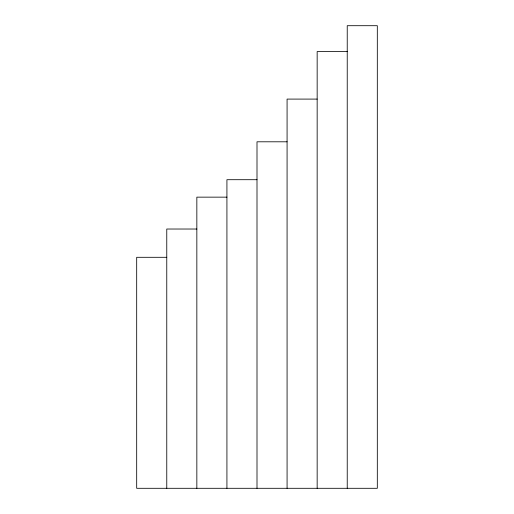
<?xml version="1.0" encoding="UTF-8"?>
<svg xmlns="http://www.w3.org/2000/svg" width="514" height="514" viewBox="0 0 514 514"><rect width="100%" height="100%" fill="white"/><g stroke="black" fill="none" stroke-linecap="round" stroke-linejoin="round"><path stroke-width="0.77" d="M347.233 51.567L317.157 51.567L317.157 488.3M317.157 99.093L287.075 99.093L287.075 488.3M287.075 141.8L257 141.8L257 488.3M257 179.701L226.925 179.701L226.925 488.3M226.925 197.145L196.843 197.145L196.843 488.3M196.843 229.026L166.767 229.026L166.767 488.3M166.767 257.302L136.685 257.302L136.685 488.3L377.315 488.3L377.315 25.7L347.233 25.7L347.233 488.3"/></g></svg>
